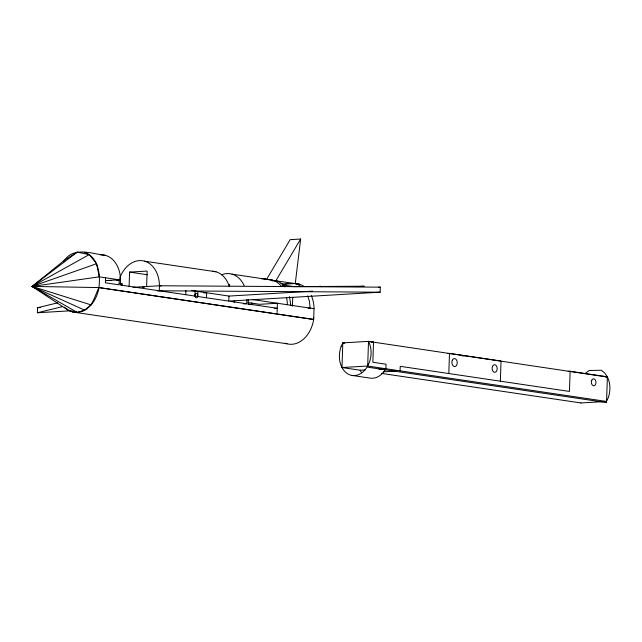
<?xml version="1.0" encoding="UTF-8"?>
<svg xmlns="http://www.w3.org/2000/svg" width="642" height="642" viewBox="0 0 642 642"><rect width="100%" height="100%" fill="white"/><g stroke="black" fill="none" stroke-linecap="round" stroke-linejoin="round"><path stroke-width="0.96" d="M70.259 310.816L37.397 312.758L37.565 307.727L57.804 302.799M84.431 252.266C98.603 257.233 100.561 274.704 98.94 287.576C94.559 296.235 92.641 307.951 82.16 311.362C77.361 313.023 72.097 312.542 67.723 309.95L32.1 286.412L64.553 260.179C74.255 246.303 92.255 253.967 105.641 255.412M105.569 277.777L105.408 282.801L119.075 284.831L119.243 279.8L106.403 280.554L111.62 280.514M100.433 254.834A28.12 20.825 -81.6 0 1 120.503 279.992L120.335 285.016L228.793 301.098L380.152 292.19L380.313 287.159L159.449 285.762L132.966 287.327M122.06 285.554L122.116 283.876L119.284 283.459M129.106 286.589L129.588 272.104L147.122 271.076L146.609 286.517M157.282 290.906L159.28 290.794L159.449 285.762A28.12 20.825 -81.6 0 0 143.118 260.845A28.12 20.825 -81.6 0 0 119.629 278.379M185.747 294.718L185.891 290.529M194.951 296.082L195.12 291.051M197.752 296.492L197.921 291.468M206.499 297.792L206.66 292.768L203.699 292.945M228.793 301.098L228.953 296.074L191.436 290.505M229.523 286.268L229.587 284.334M234.226 302.43L234.282 300.705M243.735 303.939L246.729 303.762L246.865 299.573M248.358 299.79L248.221 303.979L277.24 308.28L274.246 308.457M251.8 304.765L251.865 302.831M277.095 312.485L277.408 303.257L259.585 304.308L247.981 302.583M292.415 306.21L292.712 297.35M311.29 295.569A28.12 20.825 -81.6 0 1 314.026 308.69L313.673 319.419A28.473 21.082 -81.6 0 1 285.152 343.173M360.298 370.233L341.977 367.537L342.796 342.884L368.508 341.375A21.226 15.713 -81.6 0 1 369.391 362.273L367.577 366.028L606.57 401.451L607.388 376.798L604.692 372.954L601.273 370.265L589.171 370.482L585.44 373.299M368.508 341.375L367.689 366.028L341.977 367.537M606.578 401.202L605.904 402.566L608.191 397.888A21.154 15.657 -81.6 0 0 607.38 377.047L368.339 341.383L373.516 342.114L372.85 362.273L386.043 364.223L385.89 368.725L378.868 369.126M448.814 373.532L449.48 353.381L447.45 353.509M500.367 381.179L501.033 361.029L449.424 353.397M568.154 371.389L570.128 371.277L569.454 391.427L400.271 366.333L400.006 370.843M300.095 285.851A28.12 20.825 -81.6 0 0 295.272 283.539L300.657 239.033L290.176 239.651L266.454 279.583M120.503 279.992L99.301 276.846L96.557 263.726L89.254 254.585L77.184 252.154L32.1 286.412L98.94 287.576L313.208 319.443L313.721 317.918M385.73 368.725L385.216 369.776A21.226 15.713 -81.6 0 1 370.161 378.122L352.001 375.434M341.014 346.552L342.796 342.884L344.77 343.181M272.112 280.891L275.924 280.666L300.657 239.033M64.377 307.109L67.723 309.95L77.209 312.429L84.527 310.094L91.156 304.918A28.473 21.082 -81.6 0 0 98.94 287.576L313.673 319.419L313.208 319.443M77.184 252.154L64.553 260.179A28.12 20.825 -81.6 0 0 63.446 261.679M77.209 312.429L32.1 286.412L89.254 254.585M289.991 286.653L289.422 286.348M38.977 290.168L32.1 286.412L96.557 263.726M37.397 312.758L62.451 306.643M288.306 283.355L284.791 284.157A28.12 20.825 -81.6 0 0 282.239 285.393M84.527 310.094L32.1 286.412L99.301 276.846M116.555 280.225L118.529 280.105M120.287 283.989L122.116 283.876M142.412 287.311L144.362 287.199M295.272 283.539L284.791 284.157L280.923 283.579M291.131 286.637L293.073 286.517L282.424 284.944M357.209 286.629L364.158 286.22L293.217 286.653M228.953 296.074L312.606 291.147M378.323 287.279L380.313 287.159M37.565 307.727L40.55 307.55M308.16 308.232L310.134 308.112L309.404 301.25L307.678 295.89M371.301 342.226L373.516 342.114M462.224 355.949L464.19 355.837M365.202 369.944L360.138 370.233A21.226 15.713 -81.6 0 0 361.655 372.665M383.346 371.822L396.09 371.068M568.7 371.469L570.666 371.357M605.422 376.918L607.388 376.798L570.128 371.277M580.866 402.967L604.483 401.571M159.28 290.794L380.152 292.19M270.707 280.089L299.164 284.117A28.12 20.825 -81.6 0 1 303.987 286.428M294.822 283.636L299.164 284.117M144.578 261.19L215.961 271.775M232.027 274.158L272.481 280.161M129.588 272.104L147.427 274.752M159.449 285.762L161.198 286.027M252.258 299.525L314.026 308.69M230.663 301.379L246.729 303.762M247.932 304.188L250.837 304.621M342.788 343.133L343.189 343.189M72.305 311.948L287.038 343.791M605.944 402.51L367.063 367.088A21.226 15.713 -81.6 0 1 346.311 372.89A21.226 15.713 -81.6 0 1 341.095 346.632M341.993 367.256L342.395 367.352M381.332 373.371L580.978 402.959M32.1 286.412L91.156 304.918M66.407 308.481L67.723 309.95M289.486 296.588L290.786 305.239M268.147 279.551A28.12 20.825 -81.6 0 1 281.429 286.372M286.613 297.864A28.12 20.825 -81.6 0 1 287.343 304.733M319.355 286.476A3.186 2.119 86.6 0 1 321.473 286.789M275.924 280.666A28.12 20.825 -81.6 0 1 284.871 286.886M221.546 274.776A28.12 20.825 -81.6 0 1 244.153 285.618M212.51 271.197A28.12 20.825 -81.6 0 1 229.387 286.709M261.527 278.893A2.303 0.425 -3.6 0 1 265.355 278.66A2.303 0.425 -3.6 0 1 263.918 279.406M194.951 294.758L195.04 296.476A2.247 1.493 86.6 0 0 197.632 296.861L197.704 294.622A2.247 1.493 86.6 0 0 195.12 294.237L194.951 294.758M452.313 360.234A4.021 2.672 86.6 0 0 454.432 366.566A4.021 2.672 86.6 0 0 456.943 360.916A4.021 2.672 86.6 0 0 452.313 360.234M492.526 366.293A3.82 2.536 86.6 0 0 494.533 372.312A3.82 2.536 86.6 0 0 496.916 366.951A3.82 2.536 86.6 0 0 492.526 366.293M591.707 380.265A3.491 2.319 86.6 0 0 593.545 385.77A3.491 2.319 86.6 0 0 595.72 380.867A3.491 2.319 86.6 0 0 591.707 380.265"/></g></svg>
